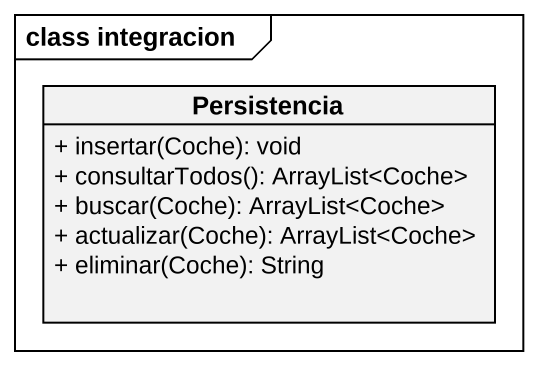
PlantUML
@startuml
mainframe class integracion
hide circle
hide empty members
skinparam classAttributeIconSize 0
class Persistencia {
  + insertar(Coche): void
  + consultarTodos(): ArrayList<Coche>
  + buscar(Coche): ArrayList<Coche>
  + actualizar(Coche): ArrayList<Coche>
  + eliminar(Coche): String
}
@enduml
